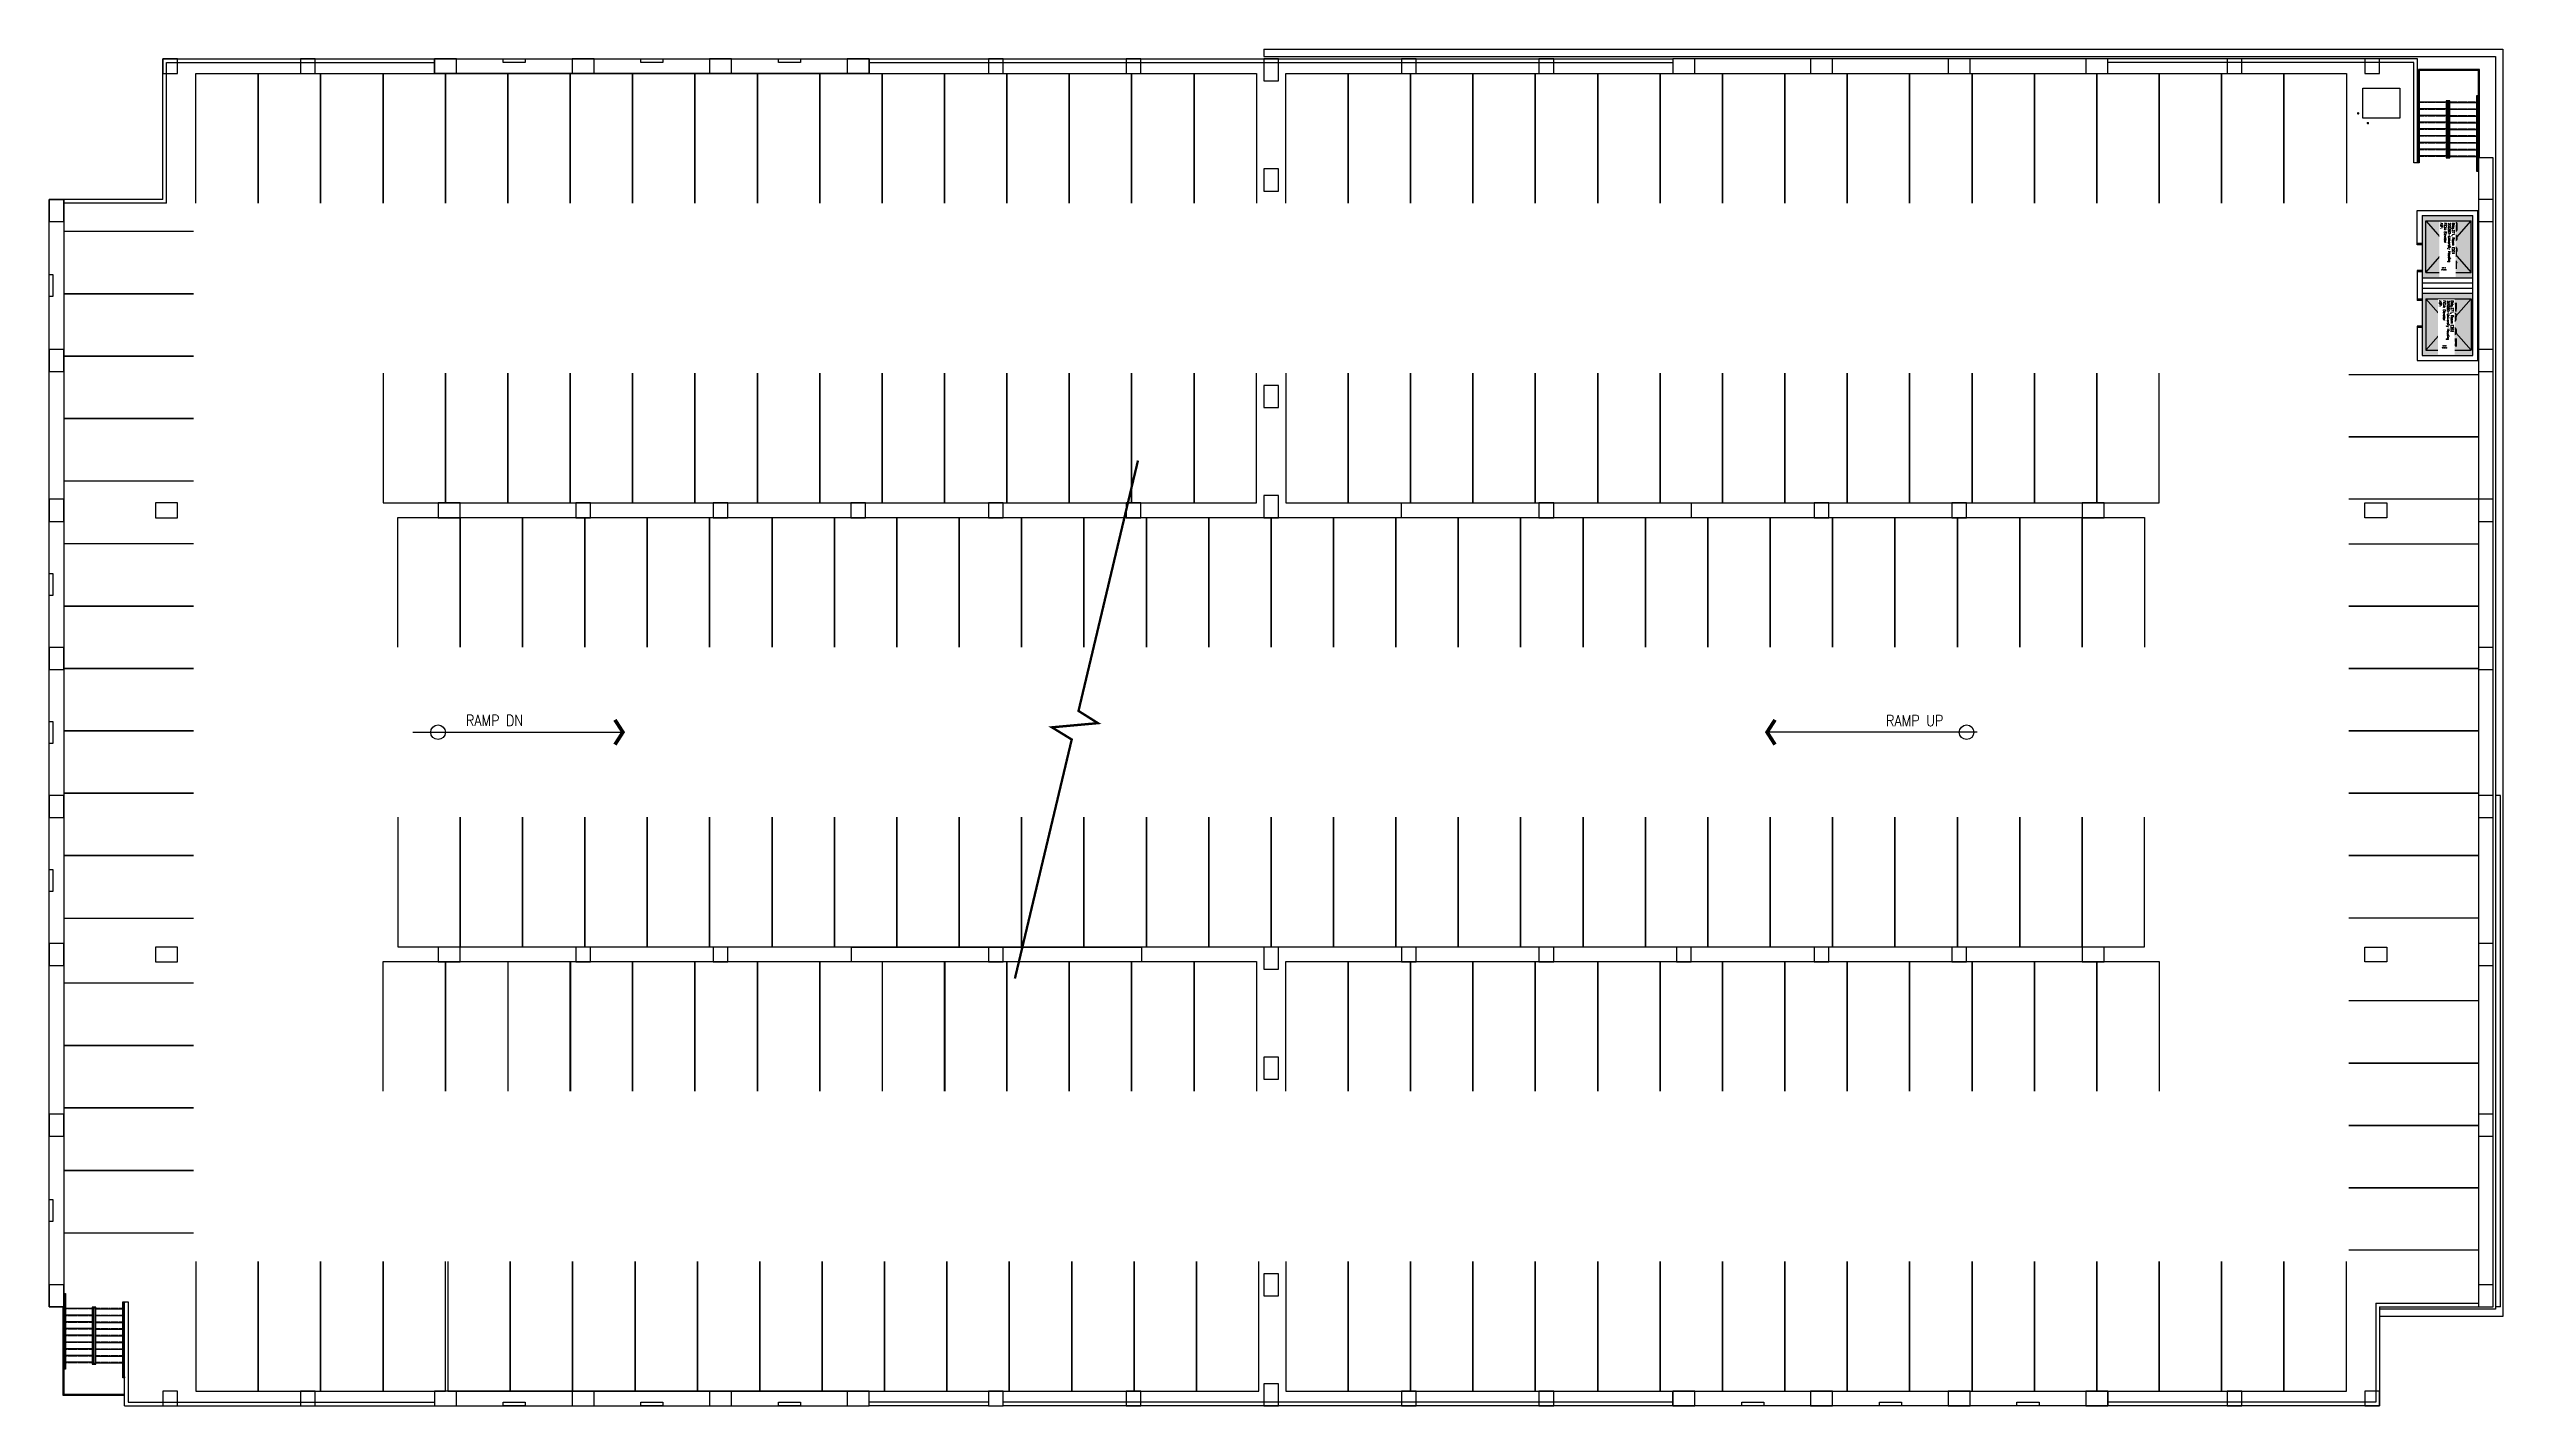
# Model space of a CAD drawing. Header units: inches. Extents: x -12 to 4000, y -12 to 2206.
import ezdxf
from ezdxf.enums import TextEntityAlignment as Align

# ---------------------------------------------------------------- set-up
doc = ezdxf.new("R2010")
doc.units = ezdxf.units.IN
doc.header["$LTSCALE"] = 10
doc.header["$MEASUREMENT"] = 0
doc.linetypes.add('HIDDEN2', pattern=[0.1875, 0.125, -0.0625])
for name, color, linetype in [('A-COLS', 5, 'CONTINUOUS'), ('A-FLOR', 3, 'CONTINUOUS'), ('A-GLAZ', 1, 'CONTINUOUS'), ('A-IDEN-RNUM', 7, 'CONTINUOUS'), ('A-IDEN-SNUM', 4, 'CONTINUOUS'), ('A-IDEN-VNUM', 4, 'CONTINUOUS'), ('A-WALL', 5, 'CONTINUOUS'), ('AREA-TEXT', 3, 'CONTINUOUS'), ('Rooms-Category-Color', 7, 'CONTINUOUS'), ('Rooms-College-Color', 7, 'CONTINUOUS'), ('Rooms-Department-Color', 7, 'CONTINUOUS'), ('Rooms-Division-Color', 7, 'CONTINUOUS'), ('Rooms-Information', 7, 'CONTINUOUS')]:
    doc.layers.add(name, color=color, linetype=linetype)
doc.styles.add('AREA', font='arial.ttf', dxfattribs={"width": 0.75, "height": 27})
doc.styles.add('ROOMSNUMBER', font='txt.shx', dxfattribs={"height": 0.03})
doc.styles.add('ROOMVNUMBER', font='simplex.shx', dxfattribs={"width": 0.85})
doc.styles.add('SIMPLEX', font='simplex.shx', dxfattribs={"width": 0.85})

msp = doc.modelspace()

# ---------------------------------------------------------------- hatches: boundary and pattern name
at = {"layer": 'Rooms-Category-Color', "true_color": 0xadadad}
for points in [[(3951, 1934), (3868, 1934), (3868, 1832), (3951, 1832)], [(3951, 1807), (3868, 1807), (3868, 1705), (3951, 1705)]]:
    msp.add_hatch(color=253, dxfattribs=at).paths.add_polyline_path(points)
at = {"layer": 'Rooms-College-Color', "true_color": 0xadadad}
for points in [[(3951, 1934), (3868, 1934), (3868, 1832), (3951, 1832)], [(3951, 1807), (3868, 1807), (3868, 1705), (3951, 1705)]]:
    msp.add_hatch(color=253, dxfattribs=at).paths.add_polyline_path(points)
at = {"layer": 'Rooms-Department-Color', "true_color": 0xacacac}
for points in [[(3951, 1934), (3868, 1934), (3868, 1832), (3951, 1832)], [(3951, 1807), (3868, 1807), (3868, 1705), (3951, 1705)]]:
    msp.add_hatch(color=253, dxfattribs=at).paths.add_polyline_path(points)
at = {"layer": 'Rooms-Division-Color', "true_color": 0xadadad}
for points in [[(3951, 1934), (3868, 1934), (3868, 1832), (3951, 1832)], [(3951, 1807), (3868, 1807), (3868, 1705), (3951, 1705)]]:
    msp.add_hatch(color=253, dxfattribs=at).paths.add_polyline_path(points)

# ---------------------------------------------------------------- linework, layer by layer
at = {"layer": 'A-COLS'}
for points in [[(174, 2166), (198, 2166), (198, 2190), (174, 2190)], [(399, 2166), (423, 2166), (423, 2190), (399, 2190)], [(654, 2166), (654, 2190), (618, 2190), (618, 2166)], [(879, 2166), (879, 2190), (843, 2190), (843, 2166)], [(1104, 2166), (1104, 2190), (1068, 2190), (1068, 2166)], [(1329, 2166), (1329, 2190), (1293, 2190), (1293, 2166)], [(1524, 2166), (1548, 2166), (1548, 2190), (1524, 2190)], [(1749, 2166), (1773, 2166), (1773, 2190), (1749, 2190)], [(1998, 2190), (1974, 2190), (1974, 2154), (1998, 2154)], [(2199, 2166), (2223, 2166), (2223, 2190), (2199, 2190)], [(2424, 2166), (2448, 2166), (2448, 2190), (2424, 2190)], [(2679, 2166), (2679, 2190), (2643, 2190), (2643, 2166)], [(2904, 2166), (2904, 2190), (2868, 2190), (2868, 2166)], [(3129, 2166), (3129, 2190), (3093, 2190), (3093, 2166)], [(3354, 2166), (3354, 2190), (3318, 2190), (3318, 2166)], [(3549, 2166), (3573, 2166), (3573, 2190), (3549, 2190)], [(3774, 2166), (3798, 2166), (3798, 2190), (3774, 2190)], [(1998, 2010), (1974, 2010), (1974, 1974), (1998, 1974)], [(12, 1960), (-12, 1960), (-12, 1924), (12, 1924)], [(3984, 1960), (3960, 1960), (3960, 1924), (3984, 1924)], [(12, 1715), (-12, 1715), (-12, 1679), (12, 1679)], [(3984, 1715), (3960, 1715), (3960, 1679), (3984, 1679)], [(1998, 1656), (1974, 1656), (1974, 1620), (1998, 1620)], [(12, 1470), (-12, 1470), (-12, 1434), (12, 1434)], [(162, 1464), (162, 1440), (198, 1440), (198, 1464)], [(660, 1440), (660, 1464), (624, 1464), (624, 1440)], [(849, 1440), (873, 1440), (873, 1464), (849, 1464)], [(1074, 1440), (1098, 1440), (1098, 1464), (1074, 1464)], [(1299, 1440), (1323, 1440), (1323, 1464), (1299, 1464)], [(1524, 1440), (1548, 1440), (1548, 1464), (1524, 1464)], [(1749, 1440), (1773, 1440), (1773, 1464), (1749, 1464)], [(1998, 1476), (1974, 1476), (1974, 1440), (1998, 1440)], [(2424, 1440), (2448, 1440), (2448, 1464), (2424, 1464)], [(2874, 1440), (2898, 1440), (2898, 1464), (2874, 1464)], [(3099, 1440), (3123, 1440), (3123, 1464), (3099, 1464)], [(3312, 1464), (3312, 1440), (3348, 1440), (3348, 1464)], [(3810, 1464), (3810, 1440), (3774, 1440), (3774, 1464)], [(3984, 1470), (3960, 1470), (3960, 1434), (3984, 1434)], [(12, 1228), (-12, 1228), (-12, 1192), (12, 1192)], [(3984, 1228), (3960, 1228), (3960, 1192), (3984, 1192)], [(12, 986), (-12, 986), (-12, 950), (12, 950)], [(3984, 986), (3960, 986), (3960, 950), (3984, 950)], [(12, 744), (-12, 744), (-12, 708), (12, 708)], [(162, 738), (162, 714), (198, 714), (198, 738)], [(660, 714), (660, 738), (624, 738), (624, 714)], [(849, 714), (873, 714), (873, 738), (849, 738)], [(1074, 714), (1098, 714), (1098, 738), (1074, 738)], [(1524, 714), (1548, 714), (1548, 738), (1524, 738)], [(1998, 738), (1974, 738), (1974, 702), (1998, 702)], [(2199, 714), (2223, 714), (2223, 738), (2199, 738)], [(2424, 714), (2448, 714), (2448, 738), (2424, 738)], [(2649, 714), (2673, 714), (2673, 738), (2649, 738)], [(2874, 714), (2898, 714), (2898, 738), (2874, 738)], [(3099, 714), (3123, 714), (3123, 738), (3099, 738)], [(3312, 738), (3312, 714), (3348, 714), (3348, 738)], [(3810, 738), (3810, 714), (3774, 714), (3774, 738)], [(3984, 744), (3960, 744), (3960, 708), (3984, 708)], [(1998, 558), (1974, 558), (1974, 522), (1998, 522)], [(12, 465), (-12, 465), (-12, 429), (12, 429)], [(3984, 465), (3960, 465), (3960, 429), (3984, 429)], [(1998, 204), (1974, 204), (1974, 168), (1998, 168)], [(12, 186), (-12, 186), (-12, 150), (12, 150)], [(3984, 186), (3960, 186), (3960, 150), (3984, 150)], [(174, -12), (198, -12), (198, 12), (174, 12)], [(399, -12), (423, -12), (423, 12), (399, 12)], [(654, -12), (654, 12), (618, 12), (618, -12)], [(879, -12), (879, 12), (843, 12), (843, -12)], [(1104, -12), (1104, 12), (1068, 12), (1068, -12)], [(1329, -12), (1329, 12), (1293, 12), (1293, -12)], [(1524, -12), (1548, -12), (1548, 12), (1524, 12)], [(1749, -12), (1773, -12), (1773, 12), (1749, 12)], [(1998, 24), (1974, 24), (1974, -12), (1998, -12)], [(2199, -12), (2223, -12), (2223, 12), (2199, 12)], [(2424, -12), (2448, -12), (2448, 12), (2424, 12)], [(2679, -12), (2679, 12), (2643, 12), (2643, -12)], [(2904, -12), (2904, 12), (2868, 12), (2868, -12)], [(3129, -12), (3129, 12), (3093, 12), (3093, -12)], [(3354, -12), (3354, 12), (3318, 12), (3318, -12)], [(3549, -12), (3573, -12), (3573, 12), (3549, 12)], [(3774, -12), (3798, -12), (3798, 12), (3774, 12)]]:
    msp.add_lwpolyline(points, close=True, dxfattribs=at)
at = {"layer": 'A-COLS', "flags": 128}
for points in [[(766.5, 2184), (730.5, 2184), (730.5, 2190), (766.5, 2190)], [(991.5, 2184), (955.5, 2184), (955.5, 2190), (991.5, 2190)], [(1216.5, 2184), (1180.5, 2184), (1180.5, 2190), (1216.5, 2190)], [(-6, 1837.5), (-6, 1801.5), (-12, 1801.5), (-12, 1837.5)], [(-6, 1349), (-6, 1313), (-12, 1313), (-12, 1349)], [(-6, 1107), (-6, 1071), (-12, 1071), (-12, 1107)], [(-6, 865), (-6, 829), (-12, 829), (-12, 865)], [(-6, 325.5), (-6, 289.5), (-12, 289.5), (-12, 325.5)], [(766.5, -12), (730.5, -12), (730.5, -6), (766.5, -6)], [(991.5, -12), (955.5, -12), (955.5, -6), (991.5, -6)], [(1216.5, -12), (1180.5, -12), (1180.5, -6), (1216.5, -6)], [(2791.5, -12), (2755.5, -12), (2755.5, -6), (2791.5, -6)], [(3016.5, -12), (2980.5, -12), (2980.5, -6), (3016.5, -6)], [(3241.5, -12), (3205.5, -12), (3205.5, -6), (3241.5, -6)]]:
    msp.add_lwpolyline(points, close=True, dxfattribs=at)
at = {"layer": 'A-FLOR'}
for p, q in [((174, 2190), (618, 2190)), ((174, 1960), (174, 2190)), ((180, 1954), (180, 2184)), ((180, 2184), (618, 2184)), ((1329, 2190), (2643, 2190)), ((1329, 2184), (2643, 2184)), ((3860.5, 2190), (3354, 2190)), ((3854.5, 2184), (3354, 2184)), ((3854.5, 2020), (3854.5, 2184)), ((3860.5, 2020), (3860.5, 2190)), ((3960, 2028), (3960, 2171)), ((3961.5, 2028), (3961.5, 2172.5)), ((3860.5, 2020), (3854.5, 2020)), ((3861.8, 2021.5), (3860.5, 2021.5)), ((174, 1960), (12, 1960)), ((180, 1954), (12, 1954)), ((3874.2, 1925), (3948.2, 1841)), ((3874.2, 1841), (3948.2, 1925)), ((3874.2, 1798), (3948.2, 1714)), ((3948.2, 1798), (3874.2, 1714)), ((10.5, 150), (10.5, 5.5)), ((12, 150), (12, 7)), ((110.2, 156.5), (111.5, 156.5)), ((111.5, 158), (117.5, 158)), ((117.5, 158), (117.5, -6)), ((3792, 156), (3960, 156)), ((3792, 156), (3792, -6)), ((3798, 150), (3960, 150)), ((3798, 150), (3798, -12)), ((111.5, -12), (618, -12)), ((117.5, -6), (618, -6)), ((1524, -6), (1329, -6)), ((1524, -12), (1329, -12)), ((2643, -6), (1548, -6)), ((2643, -12), (1548, -12)), ((3792, -6), (3354, -6)), ((3798, -12), (3354, -12))]:
    msp.add_line(p, q, dxfattribs=at)
at = {"layer": 'A-FLOR', "extrusion": (1.1914e-41, 5.25739e-39, -1)}
for p, q in [((3961.5, 2172.5), (3861.8, 2172.5)), ((3861.8, 2021.5), (3861.8, 2172.5)), ((3960, 2171), (3863.3, 2171)), ((3863.3, 2171), (3863.3, 2020)), ((3863.3, 2120), (3907.3, 2120)), ((3863.3, 2109), (3907.3, 2109)), ((3863.3, 2098), (3907.3, 2098)), ((3863.3, 2087), (3907.3, 2087)), ((3907.3, 2121.5), (3907.3, 2092.9)), ((3913.3, 2121.5), (3907.3, 2121.5)), ((3908.8, 2120), (3908.8, 2093.7)), ((3911.8, 2120), (3908.8, 2120)), ((3957.3, 2118), (3913.3, 2118)), ((3957.3, 2107), (3913.3, 2107)), ((3957.3, 2096), (3913.3, 2096)), ((3863.3, 2076), (3907.3, 2076)), ((3863.3, 2065), (3907.3, 2065)), ((3863.3, 2054), (3907.3, 2054)), ((3957.3, 2085), (3913.3, 2085)), ((3957.3, 2074), (3913.3, 2074)), ((3957.3, 2063), (3913.3, 2063)), ((3957.3, 2052), (3913.3, 2052)), ((3860.5, 2020), (3860.5, 2021.5)), ((3860.5, 2021.5), (3861.8, 2021.5)), ((3863.3, 2020), (3860.5, 2020)), ((3863.3, 2043), (3907.3, 2043)), ((3863.3, 2032), (3907.3, 2032)), ((3957.3, 2041), (3913.3, 2041)), ((3957.3, 2030), (3913.3, 2030))]:
    msp.add_line(p, q, dxfattribs=at)
at = {"layer": 'A-FLOR', "linetype": 'HIDDEN2', "extrusion": (1.1914e-41, 5.25739e-39, -1)}
for p, q in [((3863.3, 2119), (3907.3, 2119)), ((3863.3, 2108), (3907.3, 2108)), ((3863.3, 2097), (3907.3, 2097)), ((3957.3, 2119), (3913.3, 2119)), ((3957.3, 2108), (3913.3, 2108)), ((3957.3, 2097), (3913.3, 2097)), ((3863.3, 2086), (3907.3, 2086)), ((3863.3, 2075), (3907.3, 2075)), ((3863.3, 2064), (3907.3, 2064)), ((3863.3, 2053), (3907.3, 2053)), ((3957.3, 2086), (3913.3, 2086)), ((3957.3, 2075), (3913.3, 2075)), ((3957.3, 2064), (3913.3, 2064)), ((3957.3, 2053), (3913.3, 2053)), ((3863.3, 2042), (3907.3, 2042)), ((3863.3, 2031), (3907.3, 2031)), ((3957.3, 2042), (3913.3, 2042)), ((3957.3, 2031), (3913.3, 2031))]:
    msp.add_line(p, q, dxfattribs=at)
at = {"layer": 'A-FLOR', "linetype": 'Continuous'}
for p, q in [((3874.2, 1841), (3874.2, 1925)), ((3874.2, 1925), (3948.2, 1925)), ((3948.2, 1841), (3948.2, 1925)), ((3874.2, 1841), (3948.2, 1841)), ((3874.2, 1798), (3948.2, 1798)), ((3874.2, 1798), (3874.2, 1714)), ((3948.2, 1798), (3948.2, 1714)), ((3874.2, 1714), (3948.2, 1714))]:
    msp.add_line(p, q, dxfattribs=at)
at = {"layer": 'A-FLOR', "extrusion": (1.19076e-41, 3.34875e-43, -1)}
for p, q in [((14.7, 148), (58.7, 148)), ((14.7, 137), (58.7, 137)), ((14.7, 126), (58.7, 126)), ((108.7, 146), (64.7, 146)), ((108.7, 135), (64.7, 135)), ((108.7, 124), (64.7, 124)), ((111.5, -12), (111.5, 156.5)), ((14.7, 115), (58.7, 115)), ((14.7, 104), (58.7, 104)), ((14.7, 93), (58.7, 93)), ((14.7, 82), (58.7, 82)), ((63.2, 58), (63.2, 84.3)), ((108.7, 113), (64.7, 113)), ((108.7, 102), (64.7, 102)), ((108.7, 91), (64.7, 91)), ((64.7, 56.5), (64.7, 85.1)), ((14.7, 71), (58.7, 71)), ((14.7, 60), (58.7, 60)), ((58.7, 56.5), (64.7, 56.5)), ((60.2, 58), (63.2, 58)), ((108.7, 80), (64.7, 80)), ((108.7, 69), (64.7, 69)), ((108.7, 58), (64.7, 58)), ((10.5, 5.5), (111.5, 5.5)), ((12, 7), (111.5, 7))]:
    msp.add_line(p, q, dxfattribs=at)
at = {"layer": 'A-FLOR', "linetype": 'HIDDEN2', "extrusion": (1.19076e-41, 3.34875e-43, -1)}
for p, q in [((14.7, 147), (58.7, 147)), ((14.7, 136), (58.7, 136)), ((14.7, 125), (58.7, 125)), ((108.7, 147), (64.7, 147)), ((108.7, 136), (64.7, 136)), ((108.7, 125), (64.7, 125)), ((14.7, 114), (58.7, 114)), ((14.7, 103), (58.7, 103)), ((14.7, 92), (58.7, 92)), ((14.7, 81), (58.7, 81)), ((108.7, 114), (64.7, 114)), ((108.7, 103), (64.7, 103)), ((108.7, 92), (64.7, 92)), ((108.7, 81), (64.7, 81)), ((14.7, 70), (58.7, 70)), ((14.7, 59), (58.7, 59)), ((108.7, 70), (64.7, 70)), ((108.7, 59), (64.7, 59))]:
    msp.add_line(p, q, dxfattribs=at)
at = {"layer": 'A-FLOR', "flags": 128}
for points in [[(1329, 2190), (1329, 2166), (618, 2166), (618, 2190), (1329, 2190)], [(2643, 2190), (2643, 2166), (3354, 2166), (3354, 2190), (2643, 2190)], [(228, 1954.3), (228, 2166.3), (330, 2166.3), (330, 1954.3)], [(330, 1954.3), (330, 2166.3), (432, 2166.3), (432, 1954.3)], [(432, 1954.3), (432, 2166.3), (534, 2166.3), (534, 1954.3)], [(534, 1954.3), (534, 2166.3), (636, 2166.3), (636, 1954.3)], [(636, 1954.3), (636, 2166.3), (738, 2166.3), (738, 1954.3)], [(738, 1954.3), (738, 2166.3), (840, 2166.3), (840, 1954.3)], [(840, 1954.3), (840, 2166.3), (942, 2166.3), (942, 1954.3)], [(942, 1954.3), (942, 2166.3), (1044, 2166.3), (1044, 1954.3)], [(1044, 1954.3), (1044, 2166.3), (1146, 2166.3), (1146, 1954.3)], [(1146, 1954.3), (1146, 2166.3), (1248, 2166.3), (1248, 1954.3)], [(1248, 1954.3), (1248, 2166.3), (1350, 2166.3), (1350, 1954.3)], [(1350, 1954.3), (1350, 2166.3), (1452, 2166.3), (1452, 1954.3)], [(1452, 1954.3), (1452, 2166.3), (1554, 2166.3), (1554, 1954.3)], [(1554, 1954.3), (1554, 2166.3), (1656, 2166.3), (1656, 1954.3)], [(1656, 1954.3), (1656, 2166.3), (1758, 2166.3), (1758, 1954.3)], [(1758, 1954.3), (1758, 2166.3), (1860, 2166.3), (1860, 1954.3)], [(1860, 1954.3), (1860, 2166.3), (1962, 2166.3), (1962, 1954.3)], [(2010, 1954.3), (2010, 2166.3), (2112, 2166.3), (2112, 1954.3)], [(2112, 1954.3), (2112, 2166.3), (2214, 2166.3), (2214, 1954.3)], [(2214, 1954.3), (2214, 2166.3), (2316, 2166.3), (2316, 1954.3)], [(2316, 1954.3), (2316, 2166.3), (2418, 2166.3), (2418, 1954.3)], [(2418, 1954.3), (2418, 2166.3), (2520, 2166.3), (2520, 1954.3)], [(2520, 1954.3), (2520, 2166.3), (2622, 2166.3), (2622, 1954.3)], [(2622, 1954.3), (2622, 2166.3), (2724, 2166.3), (2724, 1954.3)], [(2724, 1954.3), (2724, 2166.3), (2826, 2166.3), (2826, 1954.3)], [(2826, 1954.3), (2826, 2166.3), (2928, 2166.3), (2928, 1954.3)], [(2928, 1954.3), (2928, 2166.3), (3030, 2166.3), (3030, 1954.3)], [(3030, 1954.3), (3030, 2166.3), (3132, 2166.3), (3132, 1954.3)], [(3132, 1954.3), (3132, 2166.3), (3234, 2166.3), (3234, 1954.3)], [(3234, 1954.3), (3234, 2166.3), (3336, 2166.3), (3336, 1954.3)], [(3336, 1954.3), (3336, 2166.3), (3438, 2166.3), (3438, 1954.3)], [(3438, 1954.3), (3438, 2166.3), (3540, 2166.3), (3540, 1954.3)], [(3540, 1954.3), (3540, 2166.3), (3642, 2166.3), (3642, 1954.3)], [(3642, 1954.3), (3642, 2166.3), (3744, 2166.3), (3744, 1954.3)], [(3984, 150), (3983.8, 2028.5), (3959.8, 2028.5), (3960, 150), (3984, 150)], [(-12, 150), (-12, 1960), (12, 1960), (12, 150), (-12, 150)], [(224, 1908), (12, 1908), (12, 1806), (224, 1806)], [(224, 1806), (12, 1806), (12, 1704), (224, 1704)], [(224, 1704), (12, 1704), (12, 1602), (224, 1602)], [(534, 1676.3), (534, 1464.3), (636, 1464.3), (636, 1676.3)], [(636, 1676.3), (636, 1464.3), (738, 1464.3), (738, 1676.3)], [(738, 1676.3), (738, 1464.3), (840, 1464.3), (840, 1676.3)], [(840, 1676.3), (840, 1464.3), (942, 1464.3), (942, 1676.3)], [(942, 1676.3), (942, 1464.3), (1044, 1464.3), (1044, 1676.3)], [(1044, 1676.3), (1044, 1464.3), (1146, 1464.3), (1146, 1676.3)], [(1146, 1676.3), (1146, 1464.3), (1248, 1464.3), (1248, 1676.3)], [(1248, 1676.3), (1248, 1464.3), (1350, 1464.3), (1350, 1676.3)], [(1350, 1676.3), (1350, 1464.3), (1452, 1464.3), (1452, 1676.3)], [(1452, 1676.3), (1452, 1464.3), (1554, 1464.3), (1554, 1676.3)], [(1554, 1676.3), (1554, 1464.3), (1656, 1464.3), (1656, 1676.3)], [(1656, 1676.3), (1656, 1464.3), (1758, 1464.3), (1758, 1676.3)], [(1758, 1676.3), (1758, 1464.3), (1860, 1464.3), (1860, 1676.3)], [(1860, 1676.3), (1860, 1464.3), (1962, 1464.3), (1962, 1676.3)], [(2010, 1676.3), (2010, 1464.3), (2112, 1464.3), (2112, 1676.3)], [(2112, 1676.3), (2112, 1464.3), (2214, 1464.3), (2214, 1676.3)], [(2214, 1676.3), (2214, 1464.3), (2316, 1464.3), (2316, 1676.3)], [(2316, 1676.3), (2316, 1464.3), (2418, 1464.3), (2418, 1676.3)], [(2418, 1676.3), (2418, 1464.3), (2520, 1464.3), (2520, 1676.3)], [(2520, 1676.3), (2520, 1464.3), (2622, 1464.3), (2622, 1676.3)], [(2622, 1676.3), (2622, 1464.3), (2724, 1464.3), (2724, 1676.3)], [(2724, 1676.3), (2724, 1464.3), (2826, 1464.3), (2826, 1676.3)], [(2826, 1676.3), (2826, 1464.3), (2928, 1464.3), (2928, 1676.3)], [(2928, 1676.3), (2928, 1464.3), (3030, 1464.3), (3030, 1676.3)], [(3030, 1676.3), (3030, 1464.3), (3132, 1464.3), (3132, 1676.3)], [(3132, 1676.3), (3132, 1464.3), (3234, 1464.3), (3234, 1676.3)], [(3234, 1676.3), (3234, 1464.3), (3336, 1464.3), (3336, 1676.3)], [(3336, 1676.3), (3336, 1464.3), (3438, 1464.3), (3438, 1676.3)], [(3748, 1674.3), (3960, 1674.3), (3960, 1572.3), (3748, 1572.3)], [(224, 1602), (12, 1602), (12, 1500), (224, 1500)], [(3748, 1572.3), (3960, 1572.3), (3960, 1470.3), (3748, 1470.3)], [(558, 1228.3), (558, 1440.3), (660, 1440.3), (660, 1228.3)], [(660, 1228.3), (660, 1440.3), (762, 1440.3), (762, 1228.3)], [(762, 1228.3), (762, 1440.3), (864, 1440.3), (864, 1228.3)], [(864, 1228.3), (864, 1440.3), (966, 1440.3), (966, 1228.3)], [(966, 1228.3), (966, 1440.3), (1068, 1440.3), (1068, 1228.3)], [(1068, 1228.3), (1068, 1440.3), (1170, 1440.3), (1170, 1228.3)], [(1170, 1228.3), (1170, 1440.3), (1272, 1440.3), (1272, 1228.3)], [(1272, 1228.3), (1272, 1440.3), (1374, 1440.3), (1374, 1228.3)], [(1374, 1228.3), (1374, 1440.3), (1476, 1440.3), (1476, 1228.3)], [(1476, 1228.3), (1476, 1440.3), (1578, 1440.3), (1578, 1228.3)], [(1578, 1228.3), (1578, 1440.3), (1680, 1440.3), (1680, 1228.3)], [(1680, 1228.3), (1680, 1440.3), (1782, 1440.3), (1782, 1228.3)], [(1782, 1228.3), (1782, 1440.3), (1884, 1440.3), (1884, 1228.3)], [(1884, 1228.3), (1884, 1440.3), (1986, 1440.3), (1986, 1228.3)], [(1986, 1228.3), (1986, 1440.3), (2088, 1440.3), (2088, 1228.3)], [(2088, 1228.3), (2088, 1440.3), (2190, 1440.3), (2190, 1228.3)], [(2190, 1228.3), (2190, 1440.3), (2292, 1440.3), (2292, 1228.3)], [(2292, 1228.3), (2292, 1440.3), (2394, 1440.3), (2394, 1228.3)], [(2394, 1228.3), (2394, 1440.3), (2496, 1440.3), (2496, 1228.3)], [(2496, 1228.3), (2496, 1440.3), (2598, 1440.3), (2598, 1228.3)], [(2598, 1228.3), (2598, 1440.3), (2700, 1440.3), (2700, 1228.3)], [(2700, 1228.3), (2700, 1440.3), (2802, 1440.3), (2802, 1228.3)], [(2802, 1228.3), (2802, 1440.3), (2904, 1440.3), (2904, 1228.3)], [(2904, 1228.3), (2904, 1440.3), (3006, 1440.3), (3006, 1228.3)], [(3006, 1228.3), (3006, 1440.3), (3108, 1440.3), (3108, 1228.3)], [(3108, 1228.3), (3108, 1440.3), (3210, 1440.3), (3210, 1228.3)], [(3210, 1228.3), (3210, 1440.3), (3312, 1440.3), (3312, 1228.3)], [(3312, 1228.3), (3312, 1440.3), (3414, 1440.3), (3414, 1228.3)], [(224, 1397.5), (12, 1397.5), (12, 1295.5), (224, 1295.5)], [(3748, 1397.5), (3960, 1397.5), (3960, 1295.5), (3748, 1295.5)], [(224, 1295.5), (12, 1295.5), (12, 1193.5), (224, 1193.5)], [(3748, 1295.5), (3960, 1295.5), (3960, 1193.5), (3748, 1193.5)], [(224, 1193.5), (12, 1193.5), (12, 1091.5), (224, 1091.5)], [(3748, 1193.5), (3960, 1193.5), (3960, 1091.5), (3748, 1091.5)], [(224, 1091.5), (12, 1091.5), (12, 989.5), (224, 989.5)], [(3748, 1091.5), (3960, 1091.5), (3960, 989.5), (3748, 989.5)], [(224, 989.5), (12, 989.5), (12, 887.5), (224, 887.5)], [(3748, 989.5), (3960, 989.5), (3960, 887.5), (3748, 887.5)], [(558, 950.3), (558, 738.3), (660, 738.3), (660, 950.3)], [(660, 950.3), (660, 738.3), (762, 738.3), (762, 950.3)], [(762, 950.3), (762, 738.3), (864, 738.3), (864, 950.3)], [(864, 950.3), (864, 738.3), (966, 738.3), (966, 950.3)], [(966, 950.3), (966, 738.3), (1068, 738.3), (1068, 950.3)], [(1068, 950.3), (1068, 738.3), (1170, 738.3), (1170, 950.3)], [(1170, 950.3), (1170, 738.3), (1272, 738.3), (1272, 950.3)], [(1272, 950.3), (1272, 738.3), (1374, 738.3), (1374, 950.3)], [(1374, 950.3), (1374, 738.3), (1476, 738.3), (1476, 950.3)], [(1476, 950.3), (1476, 738.3), (1578, 738.3), (1578, 950.3)], [(1578, 950.3), (1578, 738.3), (1680, 738.3), (1680, 950.3)], [(1680, 950.3), (1680, 738.3), (1782, 738.3), (1782, 950.3)], [(1782, 950.3), (1782, 738.3), (1884, 738.3), (1884, 950.3)], [(1884, 950.3), (1884, 738.3), (1986, 738.3), (1986, 950.3)], [(1986, 950.3), (1986, 738.3), (2088, 738.3), (2088, 950.3)], [(2088, 950.3), (2088, 738.3), (2190, 738.3), (2190, 950.3)], [(2190, 950.3), (2190, 738.3), (2292, 738.3), (2292, 950.3)], [(2292, 950.3), (2292, 738.3), (2394, 738.3), (2394, 950.3)], [(2394, 950.3), (2394, 738.3), (2496, 738.3), (2496, 950.3)], [(2496, 950.3), (2496, 738.3), (2598, 738.3), (2598, 950.3)], [(2598, 950.3), (2598, 738.3), (2700, 738.3), (2700, 950.3)], [(2700, 950.3), (2700, 738.3), (2802, 738.3), (2802, 950.3)], [(2802, 950.3), (2802, 738.3), (2904, 738.3), (2904, 950.3)], [(2904, 950.3), (2904, 738.3), (3006, 738.3), (3006, 950.3)], [(3006, 950.3), (3006, 738.3), (3108, 738.3), (3108, 950.3)], [(3108, 950.3), (3108, 738.3), (3210, 738.3), (3210, 950.3)], [(3210, 950.3), (3210, 738.3), (3312, 738.3), (3312, 950.3)], [(3312, 950.3), (3312, 738.3), (3414, 738.3), (3414, 950.3)], [(224, 887.5), (12, 887.5), (12, 785.5), (224, 785.5)], [(3748, 887.5), (3960, 887.5), (3960, 785.5), (3748, 785.5)], [(534, 502.3), (534, 714.3), (636, 714.3), (636, 502.3)], [(636, 502.3), (636, 714.3), (738, 714.3), (738, 502.3)], [(738.5, 502.3), (738.5, 714.3), (840.5, 714.3), (840.5, 502.3)], [(840, 502.3), (840, 714.3), (942, 714.3), (942, 502.3)], [(942, 502.3), (942, 714.3), (1044, 714.3), (1044, 502.3)], [(1044, 502.3), (1044, 714.3), (1146, 714.3), (1146, 502.3)], [(1146, 502.3), (1146, 714.3), (1248, 714.3), (1248, 502.3)], [(1248, 502.3), (1248, 714.3), (1350, 714.3), (1350, 502.3)], [(1350.5, 502.3), (1350.5, 714.3), (1452.5, 714.3), (1452.5, 502.3)], [(1452, 502.3), (1452, 714.3), (1554, 714.3), (1554, 502.3)], [(1554, 502.3), (1554, 714.3), (1656, 714.3), (1656, 502.3)], [(1656, 502.3), (1656, 714.3), (1758, 714.3), (1758, 502.3)], [(1758, 502.3), (1758, 714.3), (1860, 714.3), (1860, 502.3)], [(1860, 502.3), (1860, 714.3), (1962, 714.3), (1962, 502.3)], [(2010, 502.3), (2010, 714.3), (2112, 714.3), (2112, 502.3)], [(2112, 502.3), (2112, 714.3), (2214, 714.3), (2214, 502.3)], [(2214, 502.3), (2214, 714.3), (2316, 714.3), (2316, 502.3)], [(2316, 502.3), (2316, 714.3), (2418, 714.3), (2418, 502.3)], [(2418, 502.3), (2418, 714.3), (2520, 714.3), (2520, 502.3)], [(2520, 502.3), (2520, 714.3), (2622, 714.3), (2622, 502.3)], [(2622, 502.3), (2622, 714.3), (2724, 714.3), (2724, 502.3)], [(2724, 502.3), (2724, 714.3), (2826, 714.3), (2826, 502.3)], [(2826, 502.3), (2826, 714.3), (2928, 714.3), (2928, 502.3)], [(2928, 502.3), (2928, 714.3), (3030, 714.3), (3030, 502.3)], [(3030, 502.3), (3030, 714.3), (3132, 714.3), (3132, 502.3)], [(3132, 502.3), (3132, 714.3), (3234, 714.3), (3234, 502.3)], [(3234, 502.3), (3234, 714.3), (3336, 714.3), (3336, 502.3)], [(3336, 502.3), (3336, 714.3), (3438, 714.3), (3438, 502.3)], [(224, 679.1), (12, 679.1), (12, 577.1), (224, 577.1)], [(3748, 650.5), (3960, 650.5), (3960, 548.5), (3748, 548.5)], [(224, 577.1), (12, 577.1), (12, 475.1), (224, 475.1)], [(3748, 548.5), (3960, 548.5), (3960, 446.5), (3748, 446.5)], [(224, 475.1), (12, 475.1), (12, 373.1), (224, 373.1)], [(3748, 446.5), (3960, 446.5), (3960, 344.5), (3748, 344.5)], [(224, 373.1), (12, 373.1), (12, 271.1), (224, 271.1)], [(3748, 344.5), (3960, 344.5), (3960, 242.5), (3748, 242.5)], [(228, 224.3), (228, 12.3), (330, 12.3), (330, 224.3)], [(330, 224.3), (330, 12.3), (432, 12.3), (432, 224.3)], [(432, 224.3), (432, 12.3), (534, 12.3), (534, 224.3)], [(534, 224.3), (534, 12.3), (636, 12.3), (636, 224.3)], [(640, 224.3), (640, 12.3), (742, 12.3), (742, 224.3)], [(742, 224.3), (742, 12.3), (844, 12.3), (844, 224.3)], [(844, 224.3), (844, 12.3), (946, 12.3), (946, 224.3)], [(946, 224.3), (946, 12.3), (1048, 12.3), (1048, 224.3)], [(1048, 224.3), (1048, 12.3), (1150, 12.3), (1150, 224.3)], [(1150, 224.3), (1150, 12.3), (1252, 12.3), (1252, 224.3)], [(1252, 224.3), (1252, 12.3), (1354, 12.3), (1354, 224.3)], [(1354, 224.3), (1354, 12.3), (1456, 12.3), (1456, 224.3)], [(1456, 224.3), (1456, 12.3), (1558, 12.3), (1558, 224.3)], [(1558, 224.3), (1558, 12.3), (1660, 12.3), (1660, 224.3)], [(1660, 224.3), (1660, 12.3), (1762, 12.3), (1762, 224.3)], [(1762, 224.3), (1762, 12.3), (1864, 12.3), (1864, 224.3)], [(1864, 224.3), (1864, 12.3), (1966, 12.3), (1966, 224.3)], [(2010, 224.3), (2010, 12.3), (2112, 12.3), (2112, 224.3)], [(2112, 224.3), (2112, 12.3), (2214, 12.3), (2214, 224.3)], [(2214, 224.3), (2214, 12.3), (2316, 12.3), (2316, 224.3)], [(2316, 224.3), (2316, 12.3), (2418, 12.3), (2418, 224.3)], [(2418, 224.3), (2418, 12.3), (2520, 12.3), (2520, 224.3)], [(2520, 224.3), (2520, 12.3), (2622, 12.3), (2622, 224.3)], [(2622, 224.3), (2622, 12.3), (2724, 12.3), (2724, 224.3)], [(2724, 224.3), (2724, 12.3), (2826, 12.3), (2826, 224.3)], [(2826, 224.3), (2826, 12.3), (2928, 12.3), (2928, 224.3)], [(2928, 224.3), (2928, 12.3), (3030, 12.3), (3030, 224.3)], [(3030, 224.3), (3030, 12.3), (3132, 12.3), (3132, 224.3)], [(3132, 224.3), (3132, 12.3), (3234, 12.3), (3234, 224.3)], [(3234, 224.3), (3234, 12.3), (3336, 12.3), (3336, 224.3)], [(3336, 224.3), (3336, 12.3), (3438, 12.3), (3438, 224.3)], [(3438, 224.3), (3438, 12.3), (3540, 12.3), (3540, 224.3)], [(3540, 224.3), (3540, 12.3), (3642, 12.3), (3642, 224.3)], [(3642, 224.3), (3642, 12.3), (3744, 12.3), (3744, 224.3)], [(3354, -12), (2643, -12), (2643, 12), (3354, 12), (3354, -12)]]:
    msp.add_lwpolyline(points, dxfattribs=at)
at = {"layer": 'A-FLOR'}
msp.add_lwpolyline([(3771.2, 2142.1), (3831.5, 2142.1), (3831.5, 2093), (3771.2, 2093)], close=True, dxfattribs=at)
at = {"layer": 'A-FLOR', "extrusion": (1.1914e-41, 5.25739e-39, -1)}
for points in [[(-3960, 2006), (-3957.3, 2006), (-3957.3, 2130), (-3960, 2130), (-3960, 2128.5), (-3958.8, 2128.5), (-3958.8, 2007.5), (-3960, 2007.5)], [(-3913.3, 2028.5), (-3913.3, 2121.5), (-3907.3, 2121.5), (-3907.3, 2028.5)], [(-3911.8, 2030), (-3911.8, 2120), (-3908.8, 2120), (-3908.8, 2030)]]:
    msp.add_lwpolyline(points, close=True, dxfattribs=at)
at = {"layer": 'A-FLOR', "const_width": 2, "flags": 128}
for points in [[(3762.3, 2100.5, -1), (3764.1, 2101.4, -1)], [(3778.8, 2084, 1), (3779.6, 2085.9, 1)]]:
    msp.add_lwpolyline(points, format="xyb", close=True, dxfattribs=at)
at = {"layer": 'A-FLOR', "const_width": 3.84}
msp.add_lwpolyline([(1567.1, 686.6), (1660, 1077.4), (1627.6, 1097.3), (1702.9, 1104.1), (1671.1, 1124.1), (1756.5, 1483.8), (1768.3, 1533.3)], dxfattribs=at)
at = {"layer": 'A-FLOR', "elevation": 0}
for points in [[(582.6, 1089.3), (926.2, 1089.3)], [(3140.4, 1089.3), (2796.9, 1089.3)]]:
    msp.add_lwpolyline(points, dxfattribs=at)
for points in [[(913.2, 1109.5, 6, 6, 0), (926.2, 1089.3, 6, 6, 0), (913.2, 1069.1, 0, 0, 0)], [(2809.9, 1109.5, 6, 6, 0), (2796.9, 1089.3, 6, 6, 0), (2809.9, 1069.1, 0, 0, 0)]]:
    msp.add_lwpolyline(points, format="xyseb", dxfattribs=at)
at = {"layer": 'A-FLOR', "extrusion": (1.19076e-41, 3.34875e-43, -1)}
for points in [[(-12, 172), (-14.7, 172), (-14.7, 48), (-12, 48), (-12, 49.5), (-13.2, 49.5), (-13.2, 170.5), (-12, 170.5)], [(-58.7, 149.5), (-58.7, 56.5), (-64.7, 56.5), (-64.7, 149.5)], [(-60.2, 148), (-60.2, 58), (-63.2, 58), (-63.2, 148)], [(-111.5, 34), (-108.7, 34), (-108.7, 158), (-111.5, 158), (-111.5, 156.5), (-110.2, 156.5), (-110.2, 35.5), (-111.5, 35.5)]]:
    msp.add_lwpolyline(points, close=True, dxfattribs=at)
at = {"layer": 'A-FLOR', "flags": 128}
msp.add_lwpolyline([(618, -12), (1329, -12), (1329, 12), (618, 12)], close=True, dxfattribs=at)
at = {"layer": 'A-FLOR'}
for centre in [(624, 1089.3, 0), (3123, 1089.3, 0)]:
    msp.add_circle(centre, 12, dxfattribs=at)
at = {"layer": 'A-GLAZ', "linetype": 'Continuous'}
for p, q in [((3868, 1832), (3951, 1832)), ((3868, 1824), (3951, 1824)), ((3868, 1815), (3951, 1815)), ((3868, 1807), (3951, 1807))]:
    msp.add_line(p, q, dxfattribs=at)
at = {"layer": 'A-WALL'}
for p, q in [((1974, 2206), (4000, 2206)), ((1974, 2206), (1974, 2194)), ((1974, 2194), (3988, 2194)), ((3988, 2194), (3988, 146)), ((4000, 2206), (4000, 134)), ((2199, 1440), (2199, 1464)), ((2199, 1464), (2673, 1464)), ((2673, 1464), (2673, 1440)), ((2673, 1440), (2199, 1440)), ((1300, 714), (1300, 738)), ((1300, 738), (1774, 738)), ((1774, 738), (1774, 714)), ((1774, 714), (1300, 714)), ((3988, 146), (3798, 146)), ((3798, 146), (3798, 134)), ((4000, 134), (3798, 134)), ((3996, 150), (3988, 150))]:
    msp.add_line(p, q, dxfattribs=at)
at = {"layer": 'A-WALL', "linetype": 'Continuous'}
for p, q in [((3860, 1886), (3860, 1942)), ((3860, 1942), (3959, 1942)), ((3868, 1934), (3868, 1705)), ((3868, 1934), (3951, 1934)), ((3951, 1705), (3951, 1934)), ((3959, 1697), (3959, 1942)), ((3868, 1888), (3860, 1888)), ((3868, 1886), (3860, 1886)), ((3860, 1844), (3860, 1795)), ((3868, 1844), (3860, 1844)), ((3868, 1842), (3860, 1842)), ((3868, 1797), (3860, 1797)), ((3868, 1795), (3860, 1795)), ((3860, 1753), (3860, 1697)), ((3868, 1753), (3860, 1753)), ((3868, 1751), (3860, 1751)), ((3860, 1697), (3959, 1697)), ((3868, 1705), (3951, 1705))]:
    msp.add_line(p, q, dxfattribs=at)
at = {"layer": 'A-WALL', "flags": 128}
msp.add_lwpolyline([(3996, 150), (3996, 986), (3988, 986), (3988, 150)], dxfattribs=at)

# ---------------------------------------------------------------- texts
at = {"layer": 'A-FLOR', "style": 'SIMPLEX', "width": 0.85}
for s, p in [('RAMP DN', (716.3, 1117.5, 0)), ('RAMP UP', (3038.3, 1117.2, 0))]:
    msp.add_text(s, height=18, rotation=360, dxfattribs=at).set_placement(p, align=Align.TOP_CENTER)
at = {"layer": 'A-IDEN-RNUM', "style": 'ROOMSNUMBER', "width": 0.85}
for s, p in [('E201-00', (3903.4, 1848.4)), ('E202-00', (3904.4, 1720.8))]:
    msp.add_text(s, height=1, dxfattribs=at).set_placement(p, align=Align.MIDDLE)
at = {"layer": 'A-IDEN-SNUM', "style": 'ROOMSNUMBER', "width": 0.85}
for s, p in [('2710E20100', (3903.4, 1845.2)), ('2710E20200', (3904.4, 1717.6))]:
    msp.add_text(s, height=1, dxfattribs=at).set_placement(p, align=Align.MIDDLE)
at = {"layer": 'A-IDEN-VNUM', "style": 'ROOMVNUMBER', "width": 0.85}
for s, p in [('E201', (3897.7, 1887.1)), ('E202', (3895.8, 1755.1))]:
    msp.add_text(s, height=27, rotation=270, dxfattribs=at).set_placement(p, align=Align.CENTER)
at = {"layer": 'AREA-TEXT', "style": 'AREA', "width": 0.75}
for p in [(3911.2, 1883), (3911.2, 1756)]:
    msp.add_text('59 SF', height=27, rotation=270, dxfattribs=at).set_placement(p, align=Align.MIDDLE_CENTER)

# ---------------------------------------------------------------- next in the draw order: texts
at = {"layer": 'Rooms-Information', "char_height": 3.857, "width": 86.4, "attachment_point": 7, "rotation": 270, "style": 'ROOMVNUMBER', "bg_fill": 3, "box_fill_scale": 1.5, "bg_fill_color": 256, "bg_fill_true_color": 13158600, "bg_fill_transparency": 0}
for s, insert in [('Bldg.271, Room E201^M^J205200-University Housing^M^JFICM: Elevator^M^JASF: ', (3897.7, 1922)), ('Bldg.271, Room E202^M^J205200-University Housing^M^JFICM: Elevator^M^JASF: ', (3895.8, 1795))]:
    msp.add_mtext(s, dxfattribs=dict(at, insert=insert))

doc.saveas('drawing.dxf')
